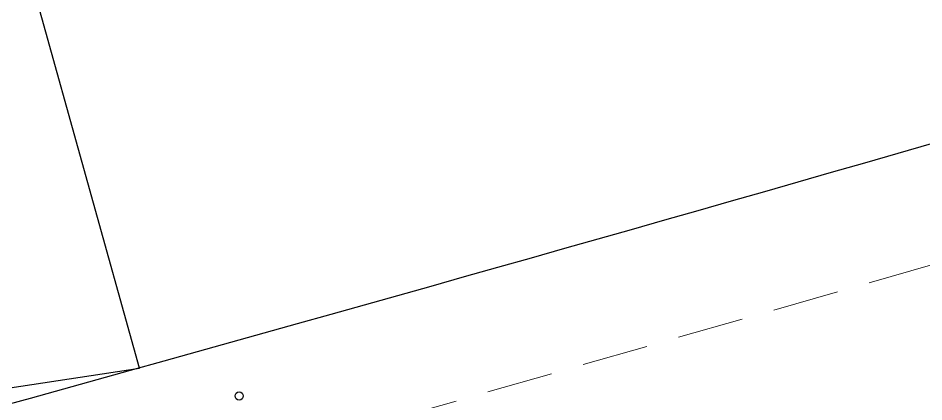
# Model space of a CAD drawing. Header units: millimetres. Extents: x 441156 to 441876, y 4514765 to 4515211.
# Drawn here: x 441547.995 to 441551.421, y 4514835.563 to 4514837.016 of the extents above; entities that cross this region are included whole.
import ezdxf

# ---------------------------------------------------------------- set-up
doc = ezdxf.new("R2010")
doc.units = ezdxf.units.MM
doc.linetypes.add('HIDDEN', pattern=[0.375, 0.25, -0.125])
doc.layers.add('01_piscinas', color=254, linetype='Continuous')
doc.layers.add('INGIN ELECTRICIDAD ALUMBRADO', color=120, linetype='HIDDEN')

msp = doc.modelspace()

# ---------------------------------------------------------------- linework, layer by layer
at = {"layer": '01_piscinas'}
msp.add_line((441548.45421464, 4514835.69122217, 0.00000131), (441548.01794091, 4514837.25696739, 0.00000059), dxfattribs=at)
for points, elevation in [([(441488.36147703, 4514840.63501794), (441498.88254822, 4514823.04287855), (441499.0022266, 4514823.07724494), (441504.96874427, 4514824.80916876), (441511.46914902, 4514826.68567649), (441516.06019904, 4514828.01100024), (441521.9693607, 4514829.69140232), (441526.06689455, 4514830.89921958), (441526.50330728, 4514831.0281621), (441538.39712029, 4514834.54230884), (441541.47037051, 4514835.44102805), (441541.51327342, 4514835.45357427), (441546.6929363, 4514836.96827767, 0.0058354666), (441554.77314463, 4514839.28872511, -0.0022571436), (441555.35886523, 4514839.4343453, -0.0023177097), (441555.959982, 4514839.57795839, -0.0002338764), (441555.9752604, 4514839.58154858, -0.0001087055), (441556.00353455, 4514839.58815283, -0.0248112764), (441562.52723082, 4514840.77281209, -0.026463513), (441569.55476611, 4514841.36220903, -0.0051616495), (441570.93092289, 4514841.39033601, -0.0227587176), (441579.25280141, 4514841.09564258), (441584.27949858, 4514840.78954602), (441600.23372717, 4514839.81802652)], 0.00000053), ([(441488.28720961, 4514840.61307697), (441498.8477942, 4514822.95486776), (441499.02303049, 4514823.00518795), (441504.98959869, 4514824.73712644), (441511.4899503, 4514826.61361882), (441516.08085705, 4514827.93890122), (441521.9902212, 4514829.61936088), (441526.0881, 4514830.82727982), (441526.5245586, 4514830.95623588), (441538.41827141, 4514834.47035301), (441541.49142133, 4514835.3690429), (441541.53432424, 4514835.38158912), (441546.71339255, 4514836.89611864, 0.0058339136), (441554.79313602, 4514839.21642046, -0.0022510891), (441555.37663191, 4514839.36148005, -0.002317905), (441555.97712215, 4514839.5049432, -0.0002346539), (441555.99238282, 4514839.50852925, -0.0001087055), (441556.02057791, 4514839.51511501, -0.0248121987), (441562.53719924, 4514840.69847709, -0.0264644379), (441569.55707268, 4514841.2872445, -0.0051616495), (441570.93168133, 4514841.31533984, -0.0227607777), (441579.24749072, 4514841.02082704), (441584.27493996, 4514840.71468469), (441600.2318393, 4514839.74300255)], 0.00000053), ([(441557.5049643, 4514838.18205059, 0.0043910674), (441556.38838252, 4514837.93181474, 0.0001087055), (441556.3618992, 4514837.92562941, 0.0002530211), (441556.34704519, 4514837.92213834, 0.0023223363), (441555.76010739, 4514837.78191859, 0.0021175107), (441555.22455715, 4514837.64893041, -0.0058002285), (441547.15515738, 4514835.33186317), (441541.98895624, 4514833.82109643), (441541.9460533, 4514833.8085502), (441538.87507639, 4514832.91049578), (441532.94987302, 4514831.15983481)], 0.00000131)]:
    msp.add_lwpolyline(points, format="xyb", dxfattribs=dict(at, elevation=elevation))
at = {"layer": '01_piscinas', "elevation": 0.00000053}
msp.add_lwpolyline([(441547.17453035, 4514837.02307029), (441541.82043564, 4514834.68346174), (441548.45421464, 4514835.69122217)], dxfattribs=at)
at = {"layer": '01_piscinas'}
msp.add_circle((441548.83150463, 4514835.58552676, 0.00000118), 0.01541533, dxfattribs=at)
at = {"layer": 'INGIN ELECTRICIDAD ALUMBRADO', "color": 86, "lineweight": 13, "elevation": 0.00000131}
msp.add_lwpolyline([(441552.17517302, 4514836.28944622), (441548.5787194, 4514835.2587885), (441548.0637154, 4514835.10981963)], dxfattribs=at)

doc.saveas('drawing.dxf')
